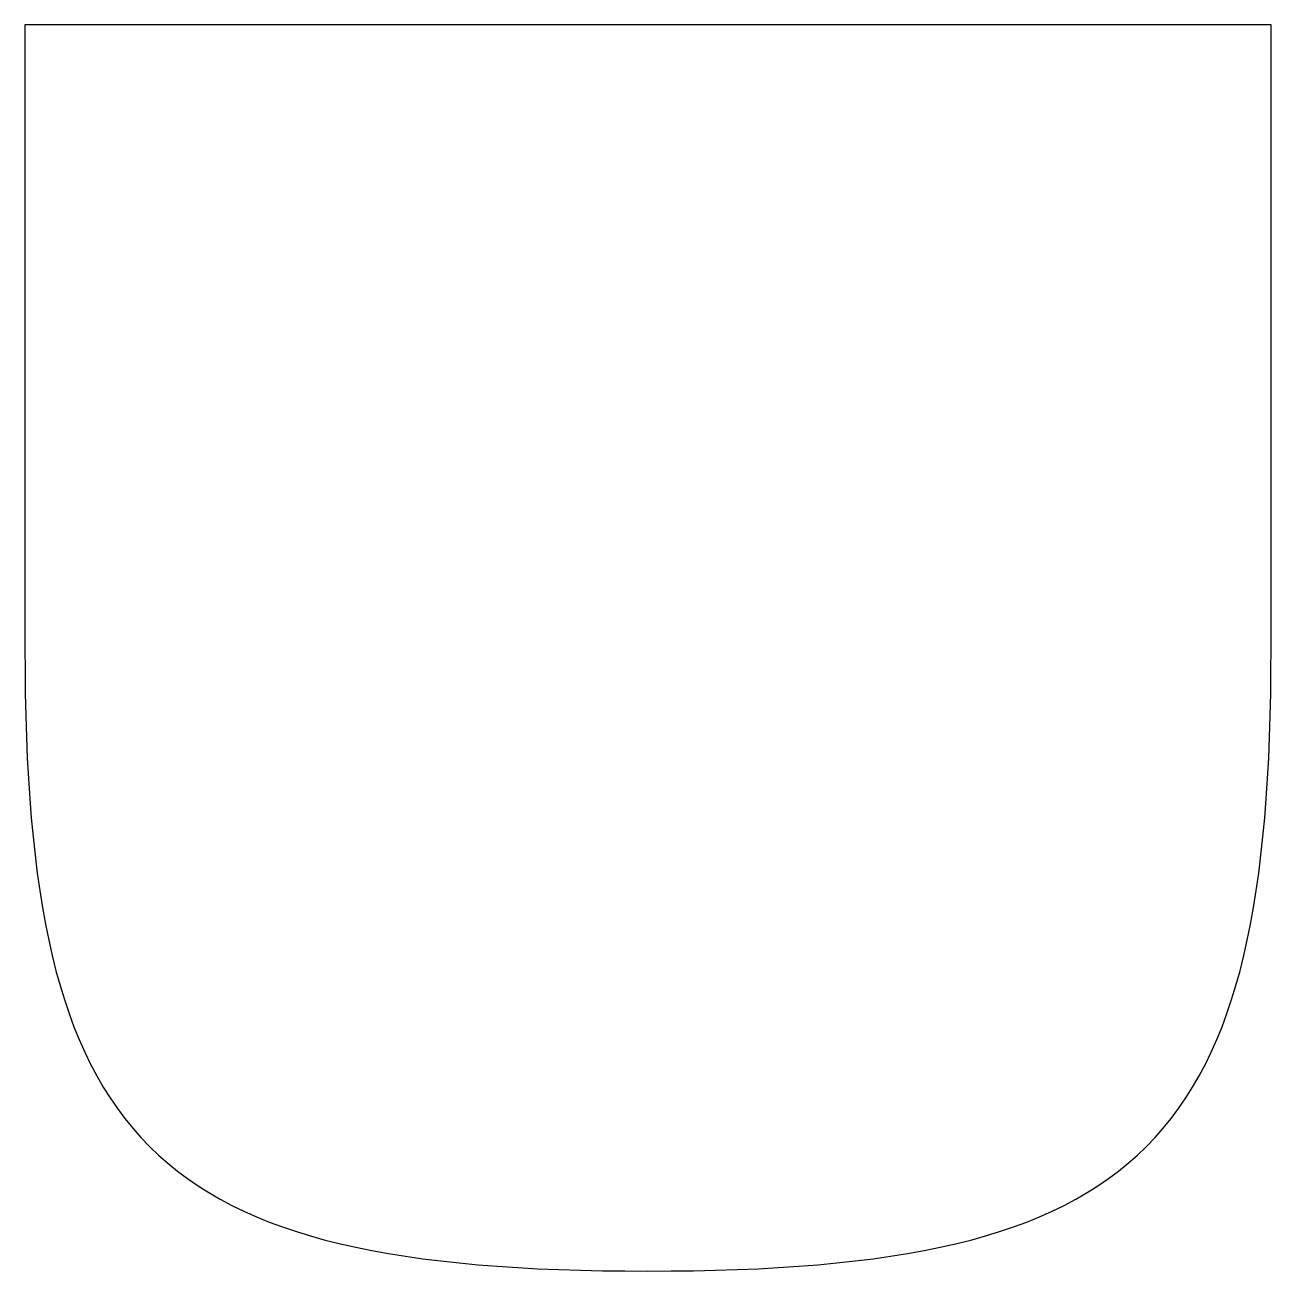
# Model space of a CAD drawing. Header units: centimetres. Extents: x 0 to 7.2, y 0 to 7.2.
import ezdxf

# ---------------------------------------------------------------- set-up
doc = ezdxf.new("R2010")
doc.units = ezdxf.units.CM
doc.layers.get('0').update_dxf_attribs({"linetype": 'CONTINUOUS'})

msp = doc.modelspace()

# ---------------------------------------------------------------- linework, layer by layer
at = {"color": 7}
for points in [[(0, 7.2), (0, 3.600013)], [(7.200026, 3.600013), (7.200026, 7.2), (0, 7.2), (0, 7.2)]]:
    msp.add_lwpolyline(points, dxfattribs=at)
for points in [[(0, 3.600013), (0, 0.720019), (0.719993, -0.000026), (3.599987, -0.000026)], [(3.599987, -0.000026), (6.479981, -0.000026), (7.200026, 0.720019), (7.200026, 3.600013)]]:
    msp.add_open_spline(points, degree=3, dxfattribs=at)

doc.saveas('drawing.dxf')
